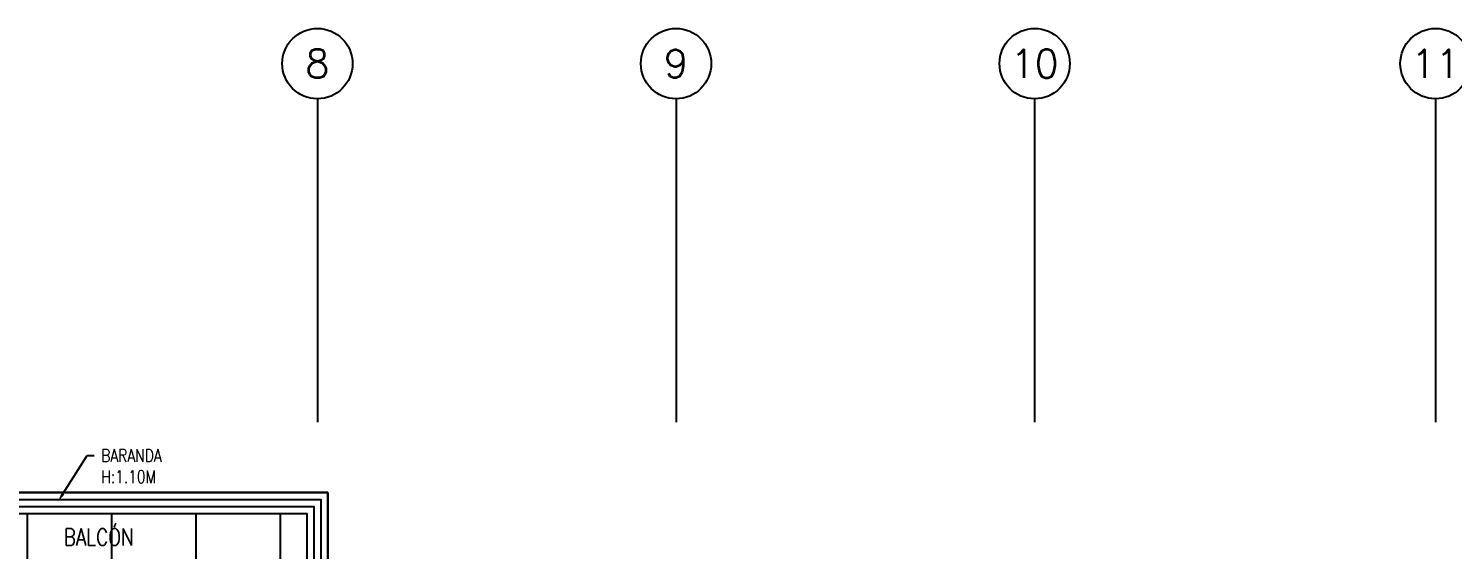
# Model space of a CAD drawing. Header units: millimetres. Extents: x 98 to 155, y -181 to 127.
# Drawn here: x 114.61 to 124.73, y -67.52 to -63.81 of the extents above; entities that cross this region are included whole.
import ezdxf
from ezdxf import colors
from ezdxf.entities.mleader import LeaderData, LeaderLine
from ezdxf.enums import TextEntityAlignment as Align
from ezdxf.math import Vec2, Vec3

# ---------------------------------------------------------------- set-up
doc = ezdxf.new("R2010")
doc.units = ezdxf.units.MM
doc.header["$LTSCALE"] = 15
for name, pattern in [('PHANTOM', [63.5, 31.75, -6.35, 6.35, -6.35, 6.35, -6.35]), ('PHANTOM2', [1.25, 0.625, -0.125, 0.125, -0.125, 0.125, -0.125]), ('X-REF_DP_Arquitectura$0$HIDDEN', [0.375, 0.25, -0.125])]:
    doc.linetypes.add(name, pattern=pattern)
doc.layers.get('0').update_dxf_attribs({"color": 250})
for name, color, linetype in [('A-BARANDAS', 250, 'Continuous'), ('A-EJES', 250, 'PHANTOM'), ('A-HATCH', 250, 'Continuous'), ('A-MURO BAJO', 250, 'Continuous'), ('A_50_TextoAmbiente', 252, 'Continuous'), ('A_50_TextoIndicaciones', 250, 'Continuous'), ('A_50_Vigas', 250, 'X-REF_DP_Arquitectura$0$HIDDEN')]:
    doc.layers.add(name, color=color, linetype=linetype)
doc.styles.add('ROMANS', font='romans.shx', dxfattribs={"width": 0.8})
doc.styles.add('TXT_COTAS', font='romans.shx', dxfattribs={"width": 0.8})

# ---------------------------------------------------------------- blocks, each defined once
blk = doc.blocks.new('EF-P13')
at = {"layer": 'A_50_Vigas'}
blk.add_lwpolyline([(13.75, -0.475), (13.75, 0), (10.8, 0)], dxfattribs=at)
blk = doc.blocks.new('DPTO 75_D1')
at = {"layer": 'A-HATCH'}
h = blk.add_hatch(dxfattribs=at)
h.set_pattern_fill('_USER', color=256, scale=0.6, double=1, pattern_type=0)
h.set_pattern_definition([(0, (-7e-06, 6.175), (0, 0.6), []), (90, (-7e-06, 6.175), (-0.6, 4e-17), [])])
h.paths.add_polyline_path([(2.8, 6.175), (2.8, 5.65), (0, 5.65), (0, 6.175)])
at = {"layer": 'A-BARANDAS', "elevation": 0}
for points in [[(0, 6.275), (2.9, 6.275), (2.9, 5.85)], [(0, 6.225), (2.85, 6.225), (2.85, 5.85)]]:
    blk.add_lwpolyline(points, dxfattribs=at)
at = {"layer": 'A-MURO BAJO'}
blk.add_line((2.95, 6.325), (2.95, 5.85), dxfattribs=at)
at = {"layer": 'A-MURO BAJO', "elevation": 0}
for points in [[(0, 6.325), (2.95, 6.325)], [(0, 6.175), (2.8, 6.175), (2.8, 5.85)]]:
    blk.add_lwpolyline(points, dxfattribs=at)
blk = doc.blocks.new('Ejes_Torre C')
at = {"layer": 'A-EJES', "linetype": 'PHANTOM2'}
for points in [[(15.025, 16.65), (15.025, 14.35)], [(17.575, 16.65), (17.575, 14.35)], [(20.125, 16.65), (20.125, 14.35)], [(22.975, 16.65), (22.975, 14.35)]]:
    blk.add_lwpolyline(points, dxfattribs=at)
at = {"layer": 'A-EJES', "linetype": 'Continuous'}
for centre in [(15.025, 16.9), (17.575, 16.9), (20.125, 16.9), (22.975, 16.9)]:
    blk.add_circle(centre, 0.25, dxfattribs=at)
at = {"layer": 'A-EJES', "linetype": 'Continuous', "style": 'ROMANS'}
for s, p in [('8', (15.025, 16.9)), ('9', (17.575, 16.9)), ('10', (20.125, 16.9)), ('11', (22.975, 16.9))]:
    blk.add_text(s, height=0.2, dxfattribs=at).set_placement(p, align=Align.MIDDLE_CENTER)

msp = doc.modelspace()

# ---------------------------------------------------------------- block references
msp.add_blockref('EF-P13', (102.9871, -67.115))

# ---------------------------------------------------------------- texts
at = {"layer": 'A_50_TextoAmbiente', "style": 'ROMANS', "width": 0.8}
msp.add_text('BALCÓN', height=0.12, dxfattribs=at).set_placement((115.1071, -67.4929, 0), align=Align.CENTER)

# ---------------------------------------------------------------- next in the draw order: block references
msp.add_blockref('DPTO 75_D1', (113.7871, -73.4397))

# ---------------------------------------------------------------- next in the draw order: block references
at = {"layer": 'A-EJES'}
msp.add_blockref('Ejes_Torre C', (101.6371, -80.965), dxfattribs=at)

# ---------------------------------------------------------------- next in the draw order: leaders
at = {"layer": 'A_50_TextoIndicaciones'}
ml = msp.add_multileader_mtext('Standard', dxfattribs=at)
ml.set_content('\\pxsm1;BARANDA \\P\\pt16;H:1.10M', color=256, style='TXT_COTAS')
ml.set_leader_properties(color=256)
ml.build(insert=Vec2(0, 0))
ml.multileader.update_dxf_attribs({"dogleg_length": 0.05, "arrow_head_size": 0.07})
ctx = ml.context
ctx.base_point, ctx.char_height, ctx.arrow_head_size, ctx.landing_gap_size, ctx.plane_origin = Vec3(115.075, -66.8531), 0.09, 0.07, 0.05, Vec3(114.6653, -67.2702)
notes = []
notes.append((ctx, [(0, (1, 1, 0), (115.025, -66.8531), (1, 0), 0.05, [(0, [(114.8152, -67.1835)], 0, [])])]))
ctx.mtext.insert, ctx.mtext.width, ctx.mtext.defined_height, ctx.mtext.flow_direction = Vec3(115.125, -66.8081), 1.102183, 0.8046, 5
for ctx, leaders in notes:
    for number, flags, end, landing, length, lines in leaders:
        leader = LeaderData()
        leader.index, (leader.has_last_leader_line, leader.has_dogleg_vector, leader.attachment_direction) = number, flags
        leader.last_leader_point, leader.dogleg_vector, leader.dogleg_length = Vec3(end), Vec3(landing), length
        for number, points, colour, breaks in lines:
            line = LeaderLine()
            line.index, line.vertices, line.color, line.breaks = number, Vec3.list(points), colors.encode_raw_color(colour), breaks
            leader.lines.append(line)
        ctx.leaders.append(leader)

doc.saveas('drawing.dxf')
